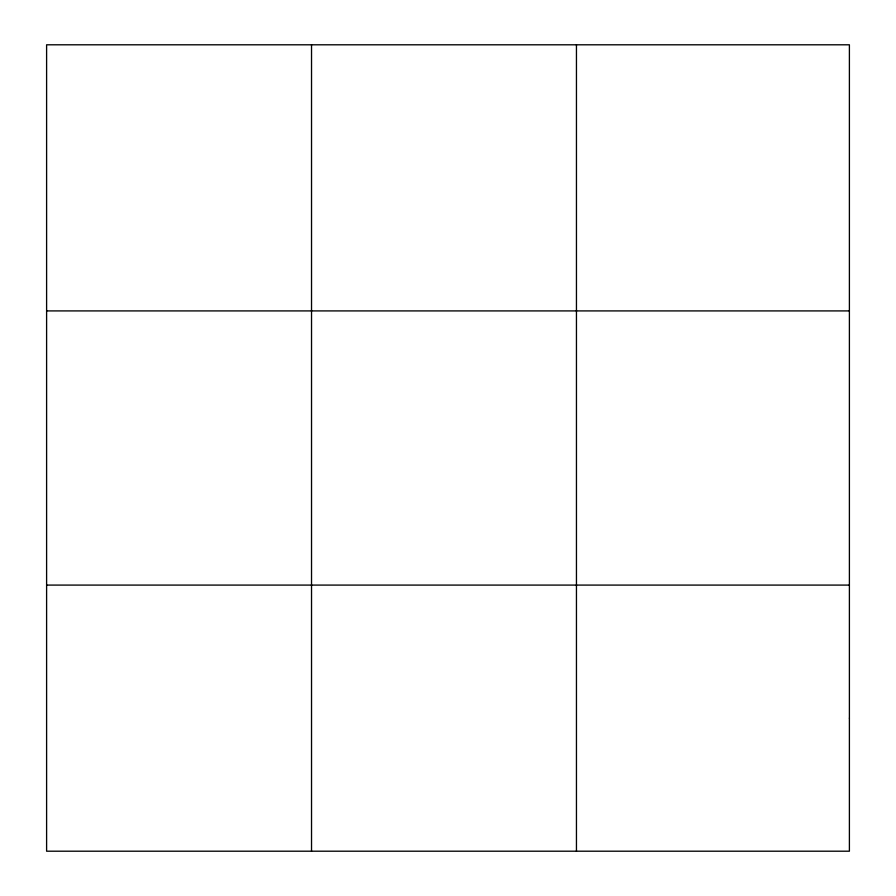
<?xml version="1.0" encoding="UTF-8"?>
<svg xmlns="http://www.w3.org/2000/svg" width="896" height="896" viewBox="0 0 896 896"><rect width="100%" height="100%" fill="white"/><g stroke="black" fill="none" stroke-linecap="round" stroke-linejoin="round"><path stroke-width="1.34" d="M311.528 44.8L311.528 851.2M576.453 44.8L576.453 851.2M46.603 310.912L849.397 310.912M46.603 585.088L849.397 585.088M849.397 718.144L849.397 851.2L46.603 851.2L46.603 44.8L849.397 44.8L849.397 718.144"/></g></svg>
